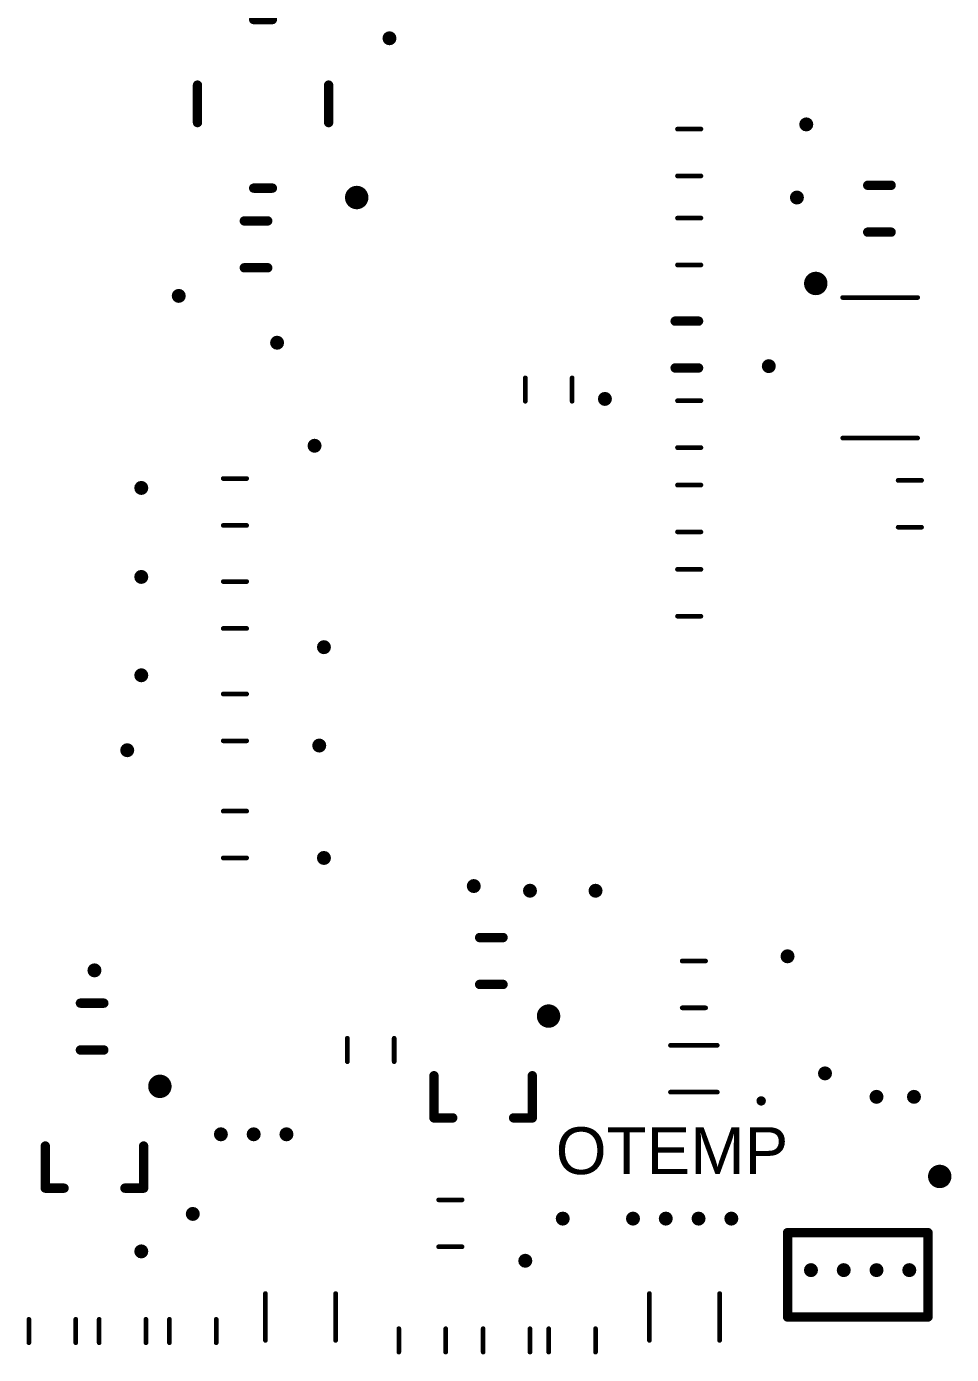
# Model space of a CAD drawing. Header units: inches. Extents: x 1 to 118, y 10 to 101.
# Drawn here: x 46.85 to 66.6, y 42.4 to 70.75 of the extents above; entities that cross this region are included whole.
import ezdxf

# ---------------------------------------------------------------- set-up
doc = ezdxf.new("R2010")
doc.units = ezdxf.units.IN
doc.layers.add('Top Overlay', color=2, linetype='Continuous')
doc.layers.add('Via Holes', color=16, linetype='Continuous')
doc.styles.add('Arial', font='', dxfattribs={"height": 0.2})
doc.styles.get('Arial').set_extended_font_data('Arial')

# ---------------------------------------------------------------- blocks, each defined once
blk = doc.blocks.new('RESC2012X06N_6')
at = {"layer": 'Top Overlay'}
for points in [[(-0.5, 0.75, 0.1, 0.1, 0), (0.5, 0.75, 0.1, 0.1, 0)], [(-0.5, -0.75, 0.1, 0.1, 0), (0.5, -0.75, 0.1, 0.1, 0)]]:
    blk.add_lwpolyline(points, format="xyseb", dxfattribs=at)
for points in [[(-0.525, 0.75, 0.05, 0.05, 1), (-0.475, 0.75, 0.05, 0.05, 1)], [(0.475, 0.75, 0.05, 0.05, 1), (0.525, 0.75, 0.05, 0.05, 1)], [(-0.525, -0.75, 0.05, 0.05, 1), (-0.475, -0.75, 0.05, 0.05, 1)], [(0.475, -0.75, 0.05, 0.05, 1), (0.525, -0.75, 0.05, 0.05, 1)]]:
    blk.add_lwpolyline(points, format="xyseb", close=True, dxfattribs=at)
blk = doc.blocks.new('RESC2012X06N_10')
at = {"layer": 'Top Overlay'}
for points in [[(-0.5, 0.75, 0.1, 0.1, 0), (0.5, 0.75, 0.1, 0.1, 0)], [(-0.5, -0.75, 0.1, 0.1, 0), (0.5, -0.75, 0.1, 0.1, 0)]]:
    blk.add_lwpolyline(points, format="xyseb", dxfattribs=at)
for points in [[(-0.525, 0.75, 0.05, 0.05, 1), (-0.475, 0.75, 0.05, 0.05, 1)], [(0.475, 0.75, 0.05, 0.05, 1), (0.525, 0.75, 0.05, 0.05, 1)], [(-0.525, -0.75, 0.05, 0.05, 1), (-0.475, -0.75, 0.05, 0.05, 1)], [(0.475, -0.75, 0.05, 0.05, 1), (0.525, -0.75, 0.05, 0.05, 1)]]:
    blk.add_lwpolyline(points, format="xyseb", close=True, dxfattribs=at)
blk = doc.blocks.new('ABM8G_________13')
at = {"layer": 'Top Overlay'}
for points in [[(-0.4, 1.4, 0.2, 0.2, 0), (0.4, 1.4, 0.2, 0.2, 0)], [(-1.8, 0.2, 0.2, 0.2, 0), (-1.8, -0.2, 0.2, 0.2, 0)], [(1.8, 0.2, 0.2, 0.2, 0), (1.8, -0.2, 0.2, 0.2, 0)], [(-0.4, -1.4, 0.2, 0.2, 0), (0.4, -1.4, 0.2, 0.2, 0)]]:
    blk.add_lwpolyline(points, format="xyseb", dxfattribs=at)
for points in [[(-0.45, 1.4, 0.1, 0.1, 1), (-0.35, 1.4, 0.1, 0.1, 1)], [(0.35, 1.4, 0.1, 0.1, 1), (0.45, 1.4, 0.1, 0.1, 1)], [(-1.85, 0.2, 0.1, 0.1, 1), (-1.75, 0.2, 0.1, 0.1, 1)], [(1.75, 0.2, 0.1, 0.1, 1), (1.85, 0.2, 0.1, 0.1, 1)], [(-1.85, -0.2, 0.1, 0.1, 1), (-1.75, -0.2, 0.1, 0.1, 1)], [(1.75, -0.2, 0.1, 0.1, 1), (1.85, -0.2, 0.1, 0.1, 1)], [(-0.45, -1.4, 0.1, 0.1, 1), (-0.35, -1.4, 0.1, 0.1, 1)], [(0.35, -1.4, 0.1, 0.1, 1), (0.45, -1.4, 0.1, 0.1, 1)], [(-1.9, -2, 0.3, 0.3, 1), (-2.1, -2, 0.3, 0.3, 1)], [(-2.175, -2, 0.15, 0.15, 1), (-2.025, -2, 0.15, 0.15, 1)], [(-1.975, -2, 0.15, 0.15, 1), (-1.825, -2, 0.15, 0.15, 1)]]:
    blk.add_lwpolyline(points, format="xyseb", close=True, dxfattribs=at)
blk = doc.blocks.new('MCHP_MSOP_MS8_N_17')
at = {"layer": 'Top Overlay'}
for points in [[(-1.975, 1.75, 0.25, 0.25, 1), (-2.225, 1.75, 0.25, 0.25, 1)], [(-2.288, 1.75, 0.125, 0.125, 1), (-2.163, 1.75, 0.125, 0.125, 1)], [(-2.037, 1.75, 0.125, 0.125, 1), (-1.913, 1.75, 0.125, 0.125, 1)], [(-0.95, 1.5, 0.1, 0.1, 1), (-0.85, 1.5, 0.1, 0.1, 1)], [(-0.95, 1.5, 0.1, 0.1, 1), (-0.85, 1.5, 0.1, 0.1, 1)], [(0.85, 1.5, 0.1, 0.1, 1), (0.95, 1.5, 0.1, 0.1, 1)], [(0.85, 1.5, 0.1, 0.1, 1), (0.95, 1.5, 0.1, 0.1, 1)], [(-0.95, -1.5, 0.1, 0.1, 1), (-0.85, -1.5, 0.1, 0.1, 1)], [(-0.95, -1.5, 0.1, 0.1, 1), (-0.85, -1.5, 0.1, 0.1, 1)], [(0.85, -1.5, 0.1, 0.1, 1), (0.95, -1.5, 0.1, 0.1, 1)], [(0.85, -1.5, 0.1, 0.1, 1), (0.95, -1.5, 0.1, 0.1, 1)]]:
    blk.add_lwpolyline(points, format="xyseb", close=True, dxfattribs=at)
for points in [[(-0.9, -1.5, 0.2, 0.2, 0), (-0.9, 1.5, 0.2, 0.2, 0)], [(0.9, 1.5, 0.2, 0.2, 0), (-0.9, 1.5, 0.2, 0.2, 0)], [(0.9, -1.5, 0.2, 0.2, 0), (0.9, 1.5, 0.2, 0.2, 0)], [(0.9, -1.5, 0.2, 0.2, 0), (-0.9, -1.5, 0.2, 0.2, 0)]]:
    blk.add_lwpolyline(points, format="xyseb", dxfattribs=at)
blk = doc.blocks.new('SOT95P280X145_5N_23')
at = {"layer": 'Top Overlay'}
for points in [[(-1.25, 1.8, 0.25, 0.25, 1), (-1.5, 1.8, 0.25, 0.25, 1)], [(-1.563, 1.8, 0.125, 0.125, 1), (-1.438, 1.8, 0.125, 0.125, 1)], [(-1.312, 1.8, 0.125, 0.125, 1), (-1.188, 1.8, 0.125, 0.125, 1)], [(-0.825, 1.5, 0.05, 0.05, 1), (-0.775, 1.5, 0.05, 0.05, 1)], [(0.775, 1.5, 0.05, 0.05, 1), (0.825, 1.5, 0.05, 0.05, 1)], [(-0.825, -1.5, 0.05, 0.05, 1), (-0.775, -1.5, 0.05, 0.05, 1)], [(0.775, -1.5, 0.05, 0.05, 1), (0.825, -1.5, 0.05, 0.05, 1)]]:
    blk.add_lwpolyline(points, format="xyseb", close=True, dxfattribs=at)
for points in [[(-0.8, 1.5, 0.1, 0.1, 0), (0.8, 1.5, 0.1, 0.1, 0)], [(-0.8, -1.5, 0.1, 0.1, 0), (0.8, -1.5, 0.1, 0.1, 0)]]:
    blk.add_lwpolyline(points, format="xyseb", dxfattribs=at)
blk = doc.blocks.new('RESC1608X06M_46')
at = {"layer": 'Top Overlay'}
for points in [[(-0.25, 0.5, 0.1, 0.1, 0), (0.25, 0.5, 0.1, 0.1, 0)], [(-0.25, -0.5, 0.1, 0.1, 0), (0.25, -0.5, 0.1, 0.1, 0)]]:
    blk.add_lwpolyline(points, format="xyseb", dxfattribs=at)
for points in [[(-0.275, 0.5, 0.05, 0.05, 1), (-0.225, 0.5, 0.05, 0.05, 1)], [(0.225, 0.5, 0.05, 0.05, 1), (0.275, 0.5, 0.05, 0.05, 1)], [(-0.275, -0.5, 0.05, 0.05, 1), (-0.225, -0.5, 0.05, 0.05, 1)], [(0.225, -0.5, 0.05, 0.05, 1), (0.275, -0.5, 0.05, 0.05, 1)]]:
    blk.add_lwpolyline(points, format="xyseb", close=True, dxfattribs=at)
blk = doc.blocks.new('RESC1608X06M_47')
at = {"layer": 'Top Overlay'}
for points in [[(0.25, 0.5, 0.1, 0.1, 0), (-0.25, 0.5, 0.1, 0.1, 0)], [(0.25, -0.5, 0.1, 0.1, 0), (-0.25, -0.5, 0.1, 0.1, 0)]]:
    blk.add_lwpolyline(points, format="xyseb", dxfattribs=at)
for points in [[(-0.275, 0.5, 0.05, 0.05, 1), (-0.225, 0.5, 0.05, 0.05, 1)], [(0.225, 0.5, 0.05, 0.05, 1), (0.275, 0.5, 0.05, 0.05, 1)], [(-0.275, -0.5, 0.05, 0.05, 1), (-0.225, -0.5, 0.05, 0.05, 1)], [(0.225, -0.5, 0.05, 0.05, 1), (0.275, -0.5, 0.05, 0.05, 1)]]:
    blk.add_lwpolyline(points, format="xyseb", close=True, dxfattribs=at)
blk = doc.blocks.new('RESC1608X06M_48')
at = {"layer": 'Top Overlay'}
for points in [[(0.25, 0.5, 0.1, 0.1, 0), (-0.25, 0.5, 0.1, 0.1, 0)], [(0.25, -0.5, 0.1, 0.1, 0), (-0.25, -0.5, 0.1, 0.1, 0)]]:
    blk.add_lwpolyline(points, format="xyseb", dxfattribs=at)
for points in [[(-0.275, 0.5, 0.05, 0.05, 1), (-0.225, 0.5, 0.05, 0.05, 1)], [(0.225, 0.5, 0.05, 0.05, 1), (0.275, 0.5, 0.05, 0.05, 1)], [(-0.275, -0.5, 0.05, 0.05, 1), (-0.225, -0.5, 0.05, 0.05, 1)], [(0.225, -0.5, 0.05, 0.05, 1), (0.275, -0.5, 0.05, 0.05, 1)]]:
    blk.add_lwpolyline(points, format="xyseb", close=True, dxfattribs=at)
blk = doc.blocks.new('RESC1608X06M_49')
at = {"layer": 'Top Overlay'}
for points in [[(0.25, 0.5, 0.1, 0.1, 0), (-0.25, 0.5, 0.1, 0.1, 0)], [(0.25, -0.5, 0.1, 0.1, 0), (-0.25, -0.5, 0.1, 0.1, 0)]]:
    blk.add_lwpolyline(points, format="xyseb", dxfattribs=at)
for points in [[(-0.275, 0.5, 0.05, 0.05, 1), (-0.225, 0.5, 0.05, 0.05, 1)], [(0.225, 0.5, 0.05, 0.05, 1), (0.275, 0.5, 0.05, 0.05, 1)], [(-0.275, -0.5, 0.05, 0.05, 1), (-0.225, -0.5, 0.05, 0.05, 1)], [(0.225, -0.5, 0.05, 0.05, 1), (0.275, -0.5, 0.05, 0.05, 1)]]:
    blk.add_lwpolyline(points, format="xyseb", close=True, dxfattribs=at)
blk = doc.blocks.new('RESC1608X06M_50')
at = {"layer": 'Top Overlay'}
for points in [[(-0.25, 0.5, 0.1, 0.1, 0), (0.25, 0.5, 0.1, 0.1, 0)], [(-0.25, -0.5, 0.1, 0.1, 0), (0.25, -0.5, 0.1, 0.1, 0)]]:
    blk.add_lwpolyline(points, format="xyseb", dxfattribs=at)
for points in [[(-0.275, 0.5, 0.05, 0.05, 1), (-0.225, 0.5, 0.05, 0.05, 1)], [(0.225, 0.5, 0.05, 0.05, 1), (0.275, 0.5, 0.05, 0.05, 1)], [(-0.275, -0.5, 0.05, 0.05, 1), (-0.225, -0.5, 0.05, 0.05, 1)], [(0.225, -0.5, 0.05, 0.05, 1), (0.275, -0.5, 0.05, 0.05, 1)]]:
    blk.add_lwpolyline(points, format="xyseb", close=True, dxfattribs=at)
blk = doc.blocks.new('RESC1608X06M_89')
at = {"layer": 'Top Overlay'}
for points in [[(0.25, 0.5, 0.1, 0.1, 0), (-0.25, 0.5, 0.1, 0.1, 0)], [(0.25, -0.5, 0.1, 0.1, 0), (-0.25, -0.5, 0.1, 0.1, 0)]]:
    blk.add_lwpolyline(points, format="xyseb", dxfattribs=at)
for points in [[(-0.275, 0.5, 0.05, 0.05, 1), (-0.225, 0.5, 0.05, 0.05, 1)], [(0.225, 0.5, 0.05, 0.05, 1), (0.275, 0.5, 0.05, 0.05, 1)], [(-0.275, -0.5, 0.05, 0.05, 1), (-0.225, -0.5, 0.05, 0.05, 1)], [(0.225, -0.5, 0.05, 0.05, 1), (0.275, -0.5, 0.05, 0.05, 1)]]:
    blk.add_lwpolyline(points, format="xyseb", close=True, dxfattribs=at)
blk = doc.blocks.new('RESC1608X06M_99')
at = {"layer": 'Top Overlay'}
for points in [[(0.25, 0.5, 0.1, 0.1, 0), (-0.25, 0.5, 0.1, 0.1, 0)], [(0.25, -0.5, 0.1, 0.1, 0), (-0.25, -0.5, 0.1, 0.1, 0)]]:
    blk.add_lwpolyline(points, format="xyseb", dxfattribs=at)
for points in [[(-0.275, 0.5, 0.05, 0.05, 1), (-0.225, 0.5, 0.05, 0.05, 1)], [(0.225, 0.5, 0.05, 0.05, 1), (0.275, 0.5, 0.05, 0.05, 1)], [(-0.275, -0.5, 0.05, 0.05, 1), (-0.225, -0.5, 0.05, 0.05, 1)], [(0.225, -0.5, 0.05, 0.05, 1), (0.275, -0.5, 0.05, 0.05, 1)]]:
    blk.add_lwpolyline(points, format="xyseb", close=True, dxfattribs=at)
blk = doc.blocks.new('RESC1608X06M_100')
at = {"layer": 'Top Overlay'}
for points in [[(0.25, 0.5, 0.1, 0.1, 0), (-0.25, 0.5, 0.1, 0.1, 0)], [(0.25, -0.5, 0.1, 0.1, 0), (-0.25, -0.5, 0.1, 0.1, 0)]]:
    blk.add_lwpolyline(points, format="xyseb", dxfattribs=at)
for points in [[(-0.275, 0.5, 0.05, 0.05, 1), (-0.225, 0.5, 0.05, 0.05, 1)], [(0.225, 0.5, 0.05, 0.05, 1), (0.275, 0.5, 0.05, 0.05, 1)], [(-0.275, -0.5, 0.05, 0.05, 1), (-0.225, -0.5, 0.05, 0.05, 1)], [(0.225, -0.5, 0.05, 0.05, 1), (0.275, -0.5, 0.05, 0.05, 1)]]:
    blk.add_lwpolyline(points, format="xyseb", close=True, dxfattribs=at)
blk = doc.blocks.new('RESC1608X06M_101')
at = {"layer": 'Top Overlay'}
for points in [[(0.25, 0.5, 0.1, 0.1, 0), (-0.25, 0.5, 0.1, 0.1, 0)], [(0.25, -0.5, 0.1, 0.1, 0), (-0.25, -0.5, 0.1, 0.1, 0)]]:
    blk.add_lwpolyline(points, format="xyseb", dxfattribs=at)
for points in [[(-0.275, 0.5, 0.05, 0.05, 1), (-0.225, 0.5, 0.05, 0.05, 1)], [(0.225, 0.5, 0.05, 0.05, 1), (0.275, 0.5, 0.05, 0.05, 1)], [(-0.275, -0.5, 0.05, 0.05, 1), (-0.225, -0.5, 0.05, 0.05, 1)], [(0.225, -0.5, 0.05, 0.05, 1), (0.275, -0.5, 0.05, 0.05, 1)]]:
    blk.add_lwpolyline(points, format="xyseb", close=True, dxfattribs=at)
blk = doc.blocks.new('RESC1608X06M_104')
at = {"layer": 'Top Overlay'}
for points in [[(-0.25, 0.5, 0.1, 0.1, 0), (0.25, 0.5, 0.1, 0.1, 0)], [(-0.25, -0.5, 0.1, 0.1, 0), (0.25, -0.5, 0.1, 0.1, 0)]]:
    blk.add_lwpolyline(points, format="xyseb", dxfattribs=at)
for points in [[(-0.275, 0.5, 0.05, 0.05, 1), (-0.225, 0.5, 0.05, 0.05, 1)], [(0.225, 0.5, 0.05, 0.05, 1), (0.275, 0.5, 0.05, 0.05, 1)], [(-0.275, -0.5, 0.05, 0.05, 1), (-0.225, -0.5, 0.05, 0.05, 1)], [(0.225, -0.5, 0.05, 0.05, 1), (0.275, -0.5, 0.05, 0.05, 1)]]:
    blk.add_lwpolyline(points, format="xyseb", close=True, dxfattribs=at)
blk = doc.blocks.new('RESC1608X06M_143')
at = {"layer": 'Top Overlay'}
for points in [[(-0.25, 0.5, 0.1, 0.1, 0), (0.25, 0.5, 0.1, 0.1, 0)], [(-0.25, -0.5, 0.1, 0.1, 0), (0.25, -0.5, 0.1, 0.1, 0)]]:
    blk.add_lwpolyline(points, format="xyseb", dxfattribs=at)
for points in [[(-0.275, 0.5, 0.05, 0.05, 1), (-0.225, 0.5, 0.05, 0.05, 1)], [(0.225, 0.5, 0.05, 0.05, 1), (0.275, 0.5, 0.05, 0.05, 1)], [(-0.275, -0.5, 0.05, 0.05, 1), (-0.225, -0.5, 0.05, 0.05, 1)], [(0.225, -0.5, 0.05, 0.05, 1), (0.275, -0.5, 0.05, 0.05, 1)]]:
    blk.add_lwpolyline(points, format="xyseb", close=True, dxfattribs=at)
blk = doc.blocks.new('RESC1608X06M_145')
at = {"layer": 'Top Overlay'}
for points in [[(-0.25, 0.5, 0.1, 0.1, 0), (0.25, 0.5, 0.1, 0.1, 0)], [(-0.25, -0.5, 0.1, 0.1, 0), (0.25, -0.5, 0.1, 0.1, 0)]]:
    blk.add_lwpolyline(points, format="xyseb", dxfattribs=at)
for points in [[(-0.275, 0.5, 0.05, 0.05, 1), (-0.225, 0.5, 0.05, 0.05, 1)], [(0.225, 0.5, 0.05, 0.05, 1), (0.275, 0.5, 0.05, 0.05, 1)], [(-0.275, -0.5, 0.05, 0.05, 1), (-0.225, -0.5, 0.05, 0.05, 1)], [(0.225, -0.5, 0.05, 0.05, 1), (0.275, -0.5, 0.05, 0.05, 1)]]:
    blk.add_lwpolyline(points, format="xyseb", close=True, dxfattribs=at)
blk = doc.blocks.new('RESC1608X06M_147')
at = {"layer": 'Top Overlay'}
for points in [[(-0.25, 0.5, 0.1, 0.1, 0), (0.25, 0.5, 0.1, 0.1, 0)], [(-0.25, -0.5, 0.1, 0.1, 0), (0.25, -0.5, 0.1, 0.1, 0)]]:
    blk.add_lwpolyline(points, format="xyseb", dxfattribs=at)
for points in [[(-0.275, 0.5, 0.05, 0.05, 1), (-0.225, 0.5, 0.05, 0.05, 1)], [(0.225, 0.5, 0.05, 0.05, 1), (0.275, 0.5, 0.05, 0.05, 1)], [(-0.275, -0.5, 0.05, 0.05, 1), (-0.225, -0.5, 0.05, 0.05, 1)], [(0.225, -0.5, 0.05, 0.05, 1), (0.275, -0.5, 0.05, 0.05, 1)]]:
    blk.add_lwpolyline(points, format="xyseb", close=True, dxfattribs=at)
blk = doc.blocks.new('RESC1608X06M_149')
at = {"layer": 'Top Overlay'}
for points in [[(0.25, 0.5, 0.1, 0.1, 0), (-0.25, 0.5, 0.1, 0.1, 0)], [(0.25, -0.5, 0.1, 0.1, 0), (-0.25, -0.5, 0.1, 0.1, 0)]]:
    blk.add_lwpolyline(points, format="xyseb", dxfattribs=at)
for points in [[(-0.275, 0.5, 0.05, 0.05, 1), (-0.225, 0.5, 0.05, 0.05, 1)], [(0.225, 0.5, 0.05, 0.05, 1), (0.275, 0.5, 0.05, 0.05, 1)], [(-0.275, -0.5, 0.05, 0.05, 1), (-0.225, -0.5, 0.05, 0.05, 1)], [(0.225, -0.5, 0.05, 0.05, 1), (0.275, -0.5, 0.05, 0.05, 1)]]:
    blk.add_lwpolyline(points, format="xyseb", close=True, dxfattribs=at)
blk = doc.blocks.new('RESC1608X06M_154')
at = {"layer": 'Top Overlay'}
for points in [[(-0.25, 0.5, 0.1, 0.1, 0), (0.25, 0.5, 0.1, 0.1, 0)], [(-0.25, -0.5, 0.1, 0.1, 0), (0.25, -0.5, 0.1, 0.1, 0)]]:
    blk.add_lwpolyline(points, format="xyseb", dxfattribs=at)
for points in [[(-0.275, 0.5, 0.05, 0.05, 1), (-0.225, 0.5, 0.05, 0.05, 1)], [(0.225, 0.5, 0.05, 0.05, 1), (0.275, 0.5, 0.05, 0.05, 1)], [(-0.275, -0.5, 0.05, 0.05, 1), (-0.225, -0.5, 0.05, 0.05, 1)], [(0.225, -0.5, 0.05, 0.05, 1), (0.275, -0.5, 0.05, 0.05, 1)]]:
    blk.add_lwpolyline(points, format="xyseb", close=True, dxfattribs=at)
blk = doc.blocks.new('RESC1608X06M_155')
at = {"layer": 'Top Overlay'}
for points in [[(-0.25, 0.5, 0.1, 0.1, 0), (0.25, 0.5, 0.1, 0.1, 0)], [(-0.25, -0.5, 0.1, 0.1, 0), (0.25, -0.5, 0.1, 0.1, 0)]]:
    blk.add_lwpolyline(points, format="xyseb", dxfattribs=at)
for points in [[(-0.275, 0.5, 0.05, 0.05, 1), (-0.225, 0.5, 0.05, 0.05, 1)], [(0.225, 0.5, 0.05, 0.05, 1), (0.275, 0.5, 0.05, 0.05, 1)], [(-0.275, -0.5, 0.05, 0.05, 1), (-0.225, -0.5, 0.05, 0.05, 1)], [(0.225, -0.5, 0.05, 0.05, 1), (0.275, -0.5, 0.05, 0.05, 1)]]:
    blk.add_lwpolyline(points, format="xyseb", close=True, dxfattribs=at)
blk = doc.blocks.new('RESC1608X06M_157')
at = {"layer": 'Top Overlay'}
for points in [[(-0.25, 0.5, 0.1, 0.1, 0), (0.25, 0.5, 0.1, 0.1, 0)], [(-0.25, -0.5, 0.1, 0.1, 0), (0.25, -0.5, 0.1, 0.1, 0)]]:
    blk.add_lwpolyline(points, format="xyseb", dxfattribs=at)
for points in [[(-0.275, 0.5, 0.05, 0.05, 1), (-0.225, 0.5, 0.05, 0.05, 1)], [(0.225, 0.5, 0.05, 0.05, 1), (0.275, 0.5, 0.05, 0.05, 1)], [(-0.275, -0.5, 0.05, 0.05, 1), (-0.225, -0.5, 0.05, 0.05, 1)], [(0.225, -0.5, 0.05, 0.05, 1), (0.275, -0.5, 0.05, 0.05, 1)]]:
    blk.add_lwpolyline(points, format="xyseb", close=True, dxfattribs=at)
blk = doc.blocks.new('RESC1608X06M_171')
at = {"layer": 'Top Overlay'}
for points in [[(0.25, 0.5, 0.1, 0.1, 0), (-0.25, 0.5, 0.1, 0.1, 0)], [(0.25, -0.5, 0.1, 0.1, 0), (-0.25, -0.5, 0.1, 0.1, 0)]]:
    blk.add_lwpolyline(points, format="xyseb", dxfattribs=at)
for points in [[(-0.275, 0.5, 0.05, 0.05, 1), (-0.225, 0.5, 0.05, 0.05, 1)], [(0.225, 0.5, 0.05, 0.05, 1), (0.275, 0.5, 0.05, 0.05, 1)], [(-0.275, -0.5, 0.05, 0.05, 1), (-0.225, -0.5, 0.05, 0.05, 1)], [(0.225, -0.5, 0.05, 0.05, 1), (0.275, -0.5, 0.05, 0.05, 1)]]:
    blk.add_lwpolyline(points, format="xyseb", close=True, dxfattribs=at)
blk = doc.blocks.new('RESC1608X06M_173')
at = {"layer": 'Top Overlay'}
for points in [[(0.25, 0.5, 0.1, 0.1, 0), (-0.25, 0.5, 0.1, 0.1, 0)], [(0.25, -0.5, 0.1, 0.1, 0), (-0.25, -0.5, 0.1, 0.1, 0)]]:
    blk.add_lwpolyline(points, format="xyseb", dxfattribs=at)
for points in [[(-0.275, 0.5, 0.05, 0.05, 1), (-0.225, 0.5, 0.05, 0.05, 1)], [(0.225, 0.5, 0.05, 0.05, 1), (0.275, 0.5, 0.05, 0.05, 1)], [(-0.275, -0.5, 0.05, 0.05, 1), (-0.225, -0.5, 0.05, 0.05, 1)], [(0.225, -0.5, 0.05, 0.05, 1), (0.275, -0.5, 0.05, 0.05, 1)]]:
    blk.add_lwpolyline(points, format="xyseb", close=True, dxfattribs=at)
blk = doc.blocks.new('RESC1608X06M_174')
at = {"layer": 'Top Overlay'}
for points in [[(-0.25, 0.5, 0.1, 0.1, 0), (0.25, 0.5, 0.1, 0.1, 0)], [(-0.25, -0.5, 0.1, 0.1, 0), (0.25, -0.5, 0.1, 0.1, 0)]]:
    blk.add_lwpolyline(points, format="xyseb", dxfattribs=at)
for points in [[(-0.275, 0.5, 0.05, 0.05, 1), (-0.225, 0.5, 0.05, 0.05, 1)], [(0.225, 0.5, 0.05, 0.05, 1), (0.275, 0.5, 0.05, 0.05, 1)], [(-0.275, -0.5, 0.05, 0.05, 1), (-0.225, -0.5, 0.05, 0.05, 1)], [(0.225, -0.5, 0.05, 0.05, 1), (0.275, -0.5, 0.05, 0.05, 1)]]:
    blk.add_lwpolyline(points, format="xyseb", close=True, dxfattribs=at)
blk = doc.blocks.new('LED0603_222')
at = {"layer": 'Top Overlay'}
for points in [[(-1.387, 0.687, 0.1, 0.1, 1), (-1.487, 0.687, 0.1, 0.1, 1)], [(-1.512, 0.687, 0.05, 0.05, 1), (-1.462, 0.687, 0.05, 0.05, 1)], [(-1.412, 0.687, 0.05, 0.05, 1), (-1.362, 0.687, 0.05, 0.05, 1)], [(-0.525, 0.5, 0.05, 0.05, 1), (-0.475, 0.5, 0.05, 0.05, 1)], [(0.475, 0.5, 0.05, 0.05, 1), (0.525, 0.5, 0.05, 0.05, 1)], [(-0.525, -0.5, 0.05, 0.05, 1), (-0.475, -0.5, 0.05, 0.05, 1)], [(0.475, -0.5, 0.05, 0.05, 1), (0.525, -0.5, 0.05, 0.05, 1)]]:
    blk.add_lwpolyline(points, format="xyseb", close=True, dxfattribs=at)
for points in [[(0.5, 0.5, 0.1, 0.1, 0), (-0.5, 0.5, 0.1, 0.1, 0)], [(0.5, -0.5, 0.1, 0.1, 0), (-0.5, -0.5, 0.1, 0.1, 0)]]:
    blk.add_lwpolyline(points, format="xyseb", dxfattribs=at)
blk = doc.blocks.new('SOT65P210X100_3N___AC_227')
at = {"layer": 'Top Overlay'}
for points in [[(-1.399, 1.397, 0.25, 0.25, 1), (-1.649, 1.397, 0.25, 0.25, 1)], [(-1.712, 1.397, 0.125, 0.125, 1), (-1.587, 1.397, 0.125, 0.125, 1)], [(-1.461, 1.397, 0.125, 0.125, 1), (-1.336, 1.397, 0.125, 0.125, 1)], [(-0.3, 1.05, 0.1, 0.1, 1), (-0.2, 1.05, 0.1, 0.1, 1)], [(0.6, 1.05, 0.1, 0.1, 1), (0.7, 1.05, 0.1, 0.1, 1)], [(0.6, 1.05, 0.1, 0.1, 1), (0.7, 1.05, 0.1, 0.1, 1)], [(0.6, 0.65, 0.1, 0.1, 1), (0.7, 0.65, 0.1, 0.1, 1)], [(0.6, -0.65, 0.1, 0.1, 1), (0.7, -0.65, 0.1, 0.1, 1)], [(-0.3, -1.05, 0.1, 0.1, 1), (-0.2, -1.05, 0.1, 0.1, 1)], [(0.6, -1.05, 0.1, 0.1, 1), (0.7, -1.05, 0.1, 0.1, 1)], [(0.6, -1.05, 0.1, 0.1, 1), (0.7, -1.05, 0.1, 0.1, 1)]]:
    blk.add_lwpolyline(points, format="xyseb", close=True, dxfattribs=at)
for points in [[(0.65, 1.05, 0.2, 0.2, 0), (-0.25, 1.05, 0.2, 0.2, 0)], [(0.65, 0.65, 0.2, 0.2, 0), (0.65, 1.05, 0.2, 0.2, 0)], [(0.65, -1.05, 0.2, 0.2, 0), (0.65, -0.65, 0.2, 0.2, 0)], [(0.65, -1.05, 0.2, 0.2, 0), (-0.25, -1.05, 0.2, 0.2, 0)]]:
    blk.add_lwpolyline(points, format="xyseb", dxfattribs=at)
blk = doc.blocks.new('SOT65P210X100_3N___AC_234')
at = {"layer": 'Top Overlay'}
for points in [[(-1.399, 1.397, 0.25, 0.25, 1), (-1.649, 1.397, 0.25, 0.25, 1)], [(-1.712, 1.397, 0.125, 0.125, 1), (-1.587, 1.397, 0.125, 0.125, 1)], [(-1.461, 1.397, 0.125, 0.125, 1), (-1.336, 1.397, 0.125, 0.125, 1)], [(-0.3, 1.05, 0.1, 0.1, 1), (-0.2, 1.05, 0.1, 0.1, 1)], [(0.6, 1.05, 0.1, 0.1, 1), (0.7, 1.05, 0.1, 0.1, 1)], [(0.6, 1.05, 0.1, 0.1, 1), (0.7, 1.05, 0.1, 0.1, 1)], [(0.6, 0.65, 0.1, 0.1, 1), (0.7, 0.65, 0.1, 0.1, 1)], [(0.6, -0.65, 0.1, 0.1, 1), (0.7, -0.65, 0.1, 0.1, 1)], [(-0.3, -1.05, 0.1, 0.1, 1), (-0.2, -1.05, 0.1, 0.1, 1)], [(0.6, -1.05, 0.1, 0.1, 1), (0.7, -1.05, 0.1, 0.1, 1)], [(0.6, -1.05, 0.1, 0.1, 1), (0.7, -1.05, 0.1, 0.1, 1)]]:
    blk.add_lwpolyline(points, format="xyseb", close=True, dxfattribs=at)
for points in [[(0.65, 1.05, 0.2, 0.2, 0), (-0.25, 1.05, 0.2, 0.2, 0)], [(0.65, 0.65, 0.2, 0.2, 0), (0.65, 1.05, 0.2, 0.2, 0)], [(0.65, -1.05, 0.2, 0.2, 0), (0.65, -0.65, 0.2, 0.2, 0)], [(0.65, -1.05, 0.2, 0.2, 0), (-0.25, -1.05, 0.2, 0.2, 0)]]:
    blk.add_lwpolyline(points, format="xyseb", dxfattribs=at)
blk = doc.blocks.new('CAPC1608X09M_241')
at = {"layer": 'Top Overlay'}
for points in [[(-0.2, 0.5, 0.2, 0.2, 0), (0.3, 0.5, 0.2, 0.2, 0)], [(-0.2, -0.5, 0.2, 0.2, 0), (0.3, -0.5, 0.2, 0.2, 0)]]:
    blk.add_lwpolyline(points, format="xyseb", dxfattribs=at)
for points in [[(-0.25, 0.5, 0.1, 0.1, 1), (-0.15, 0.5, 0.1, 0.1, 1)], [(0.25, 0.5, 0.1, 0.1, 1), (0.35, 0.5, 0.1, 0.1, 1)], [(-0.25, -0.5, 0.1, 0.1, 1), (-0.15, -0.5, 0.1, 0.1, 1)], [(0.25, -0.5, 0.1, 0.1, 1), (0.35, -0.5, 0.1, 0.1, 1)]]:
    blk.add_lwpolyline(points, format="xyseb", close=True, dxfattribs=at)
blk = doc.blocks.new('CAPC1608X09M_267')
at = {"layer": 'Top Overlay'}
for points in [[(0.3, 0.5, 0.2, 0.2, 0), (-0.2, 0.5, 0.2, 0.2, 0)], [(0.3, -0.5, 0.2, 0.2, 0), (-0.2, -0.5, 0.2, 0.2, 0)]]:
    blk.add_lwpolyline(points, format="xyseb", dxfattribs=at)
for points in [[(-0.25, 0.5, 0.1, 0.1, 1), (-0.15, 0.5, 0.1, 0.1, 1)], [(0.25, 0.5, 0.1, 0.1, 1), (0.35, 0.5, 0.1, 0.1, 1)], [(-0.25, -0.5, 0.1, 0.1, 1), (-0.15, -0.5, 0.1, 0.1, 1)], [(0.25, -0.5, 0.1, 0.1, 1), (0.35, -0.5, 0.1, 0.1, 1)]]:
    blk.add_lwpolyline(points, format="xyseb", close=True, dxfattribs=at)
blk = doc.blocks.new('CAPC1608X09M_269')
at = {"layer": 'Top Overlay'}
for points in [[(0.3, 0.5, 0.2, 0.2, 0), (-0.2, 0.5, 0.2, 0.2, 0)], [(0.3, -0.5, 0.2, 0.2, 0), (-0.2, -0.5, 0.2, 0.2, 0)]]:
    blk.add_lwpolyline(points, format="xyseb", dxfattribs=at)
for points in [[(-0.25, 0.5, 0.1, 0.1, 1), (-0.15, 0.5, 0.1, 0.1, 1)], [(0.25, 0.5, 0.1, 0.1, 1), (0.35, 0.5, 0.1, 0.1, 1)], [(-0.25, -0.5, 0.1, 0.1, 1), (-0.15, -0.5, 0.1, 0.1, 1)], [(0.25, -0.5, 0.1, 0.1, 1), (0.35, -0.5, 0.1, 0.1, 1)]]:
    blk.add_lwpolyline(points, format="xyseb", close=True, dxfattribs=at)
blk = doc.blocks.new('CAPC1608X09M_278')
at = {"layer": 'Top Overlay'}
for points in [[(-0.2, 0.5, 0.2, 0.2, 0), (0.3, 0.5, 0.2, 0.2, 0)], [(-0.2, -0.5, 0.2, 0.2, 0), (0.3, -0.5, 0.2, 0.2, 0)]]:
    blk.add_lwpolyline(points, format="xyseb", dxfattribs=at)
for points in [[(-0.25, 0.5, 0.1, 0.1, 1), (-0.15, 0.5, 0.1, 0.1, 1)], [(0.25, 0.5, 0.1, 0.1, 1), (0.35, 0.5, 0.1, 0.1, 1)], [(-0.25, -0.5, 0.1, 0.1, 1), (-0.15, -0.5, 0.1, 0.1, 1)], [(0.25, -0.5, 0.1, 0.1, 1), (0.35, -0.5, 0.1, 0.1, 1)]]:
    blk.add_lwpolyline(points, format="xyseb", close=True, dxfattribs=at)
blk = doc.blocks.new('CAPC1608X09M_295')
at = {"layer": 'Top Overlay'}
for points in [[(0.3, 0.5, 0.2, 0.2, 0), (-0.2, 0.5, 0.2, 0.2, 0)], [(0.3, -0.5, 0.2, 0.2, 0), (-0.2, -0.5, 0.2, 0.2, 0)]]:
    blk.add_lwpolyline(points, format="xyseb", dxfattribs=at)
for points in [[(-0.25, 0.5, 0.1, 0.1, 1), (-0.15, 0.5, 0.1, 0.1, 1)], [(0.25, 0.5, 0.1, 0.1, 1), (0.35, 0.5, 0.1, 0.1, 1)], [(-0.25, -0.5, 0.1, 0.1, 1), (-0.15, -0.5, 0.1, 0.1, 1)], [(0.25, -0.5, 0.1, 0.1, 1), (0.35, -0.5, 0.1, 0.1, 1)]]:
    blk.add_lwpolyline(points, format="xyseb", close=True, dxfattribs=at)

msp = doc.modelspace()

# ---------------------------------------------------------------- hatches: boundary and pattern name
at = {"layer": 'Via Holes'}
h = msp.add_hatch(color=7, dxfattribs=at)
edge = h.paths.add_edge_path()
edge.add_arc((54.6, 70.5), 0.15, 0, 360)
h = msp.add_hatch(color=7, dxfattribs=at)
edge = h.paths.add_edge_path()
edge.add_arc((63.5, 68.661), 0.15, 0, 360)
h = msp.add_hatch(color=7, dxfattribs=at)
edge = h.paths.add_edge_path()
edge.add_arc((63.3, 67.1), 0.15, 0, 360)
h = msp.add_hatch(color=7, dxfattribs=at)
edge = h.paths.add_edge_path()
edge.add_arc((50.1, 65), 0.15, 0, 360)
h = msp.add_hatch(color=7, dxfattribs=at)
edge = h.paths.add_edge_path()
edge.add_arc((52.2, 64), 0.15, 0, 360)
h = msp.add_hatch(color=7, dxfattribs=at)
edge = h.paths.add_edge_path()
edge.add_arc((62.7, 63.5), 0.15, 0, 360)
h = msp.add_hatch(color=7, dxfattribs=at)
edge = h.paths.add_edge_path()
edge.add_arc((59.2, 62.8), 0.15, 0, 360)
h = msp.add_hatch(color=7, dxfattribs=at)
edge = h.paths.add_edge_path()
edge.add_arc((53, 61.8), 0.15, 0, 360)
h = msp.add_hatch(color=7, dxfattribs=at)
edge = h.paths.add_edge_path()
edge.add_arc((49.3, 60.9), 0.15, 0, 360)
h = msp.add_hatch(color=7, dxfattribs=at)
edge = h.paths.add_edge_path()
edge.add_arc((49.3, 59), 0.15, 0, 360)
h = msp.add_hatch(color=7, dxfattribs=at)
edge = h.paths.add_edge_path()
edge.add_arc((53.2, 57.5), 0.15, 0, 360)
h = msp.add_hatch(color=7, dxfattribs=at)
edge = h.paths.add_edge_path()
edge.add_arc((49.3, 56.9), 0.15, 0, 360)
h = msp.add_hatch(color=7, dxfattribs=at)
edge = h.paths.add_edge_path()
edge.add_arc((49, 55.3), 0.15, 0, 360)
h = msp.add_hatch(color=7, dxfattribs=at)
edge = h.paths.add_edge_path()
edge.add_arc((53.1, 55.4), 0.15, 0, 360)
h = msp.add_hatch(color=7, dxfattribs=at)
edge = h.paths.add_edge_path()
edge.add_arc((53.2, 53), 0.15, 0, 360)
h = msp.add_hatch(color=7, dxfattribs=at)
edge = h.paths.add_edge_path()
edge.add_arc((56.4, 52.4), 0.15, 0, 360)
h = msp.add_hatch(color=7, dxfattribs=at)
edge = h.paths.add_edge_path()
edge.add_arc((57.6, 52.3), 0.15, 0, 360)
h = msp.add_hatch(color=7, dxfattribs=at)
edge = h.paths.add_edge_path()
edge.add_arc((59, 52.3), 0.15, 0, 360)
h = msp.add_hatch(color=7, dxfattribs=at)
edge = h.paths.add_edge_path()
edge.add_arc((63.1, 50.9), 0.15, 0, 360)
h = msp.add_hatch(color=7, dxfattribs=at)
edge = h.paths.add_edge_path()
edge.add_arc((48.3, 50.6), 0.15, 0, 360)
h = msp.add_hatch(color=7, dxfattribs=at)
edge = h.paths.add_edge_path()
edge.add_arc((63.9, 48.4), 0.15, 0, 360)
h = msp.add_hatch(color=7, dxfattribs=at)
edge = h.paths.add_edge_path()
edge.add_arc((65, 47.9), 0.15, 0, 360)
h = msp.add_hatch(color=7, dxfattribs=at)
edge = h.paths.add_edge_path()
edge.add_arc((65.8, 47.9), 0.15, 0, 360)
h = msp.add_hatch(color=7, dxfattribs=at)
edge = h.paths.add_edge_path()
edge.add_arc((51, 47.1), 0.15, 0, 360)
h = msp.add_hatch(color=7, dxfattribs=at)
edge = h.paths.add_edge_path()
edge.add_arc((51.7, 47.1), 0.15, 0, 360)
h = msp.add_hatch(color=7, dxfattribs=at)
edge = h.paths.add_edge_path()
edge.add_arc((52.4, 47.1), 0.15, 0, 360)
h = msp.add_hatch(color=7, dxfattribs=at)
edge = h.paths.add_edge_path()
edge.add_arc((50.4, 45.4), 0.15, 0, 360)
h = msp.add_hatch(color=7, dxfattribs=at)
edge = h.paths.add_edge_path()
edge.add_arc((58.3, 45.3), 0.15, 0, 360)
h = msp.add_hatch(color=7, dxfattribs=at)
edge = h.paths.add_edge_path()
edge.add_arc((59.8, 45.3), 0.15, 0, 360)
h = msp.add_hatch(color=7, dxfattribs=at)
edge = h.paths.add_edge_path()
edge.add_arc((60.5, 45.3), 0.15, 0, 360)
h = msp.add_hatch(color=7, dxfattribs=at)
edge = h.paths.add_edge_path()
edge.add_arc((61.2, 45.3), 0.15, 0, 360)
h = msp.add_hatch(color=7, dxfattribs=at)
edge = h.paths.add_edge_path()
edge.add_arc((61.9, 45.3), 0.15, 0, 360)
h = msp.add_hatch(color=7, dxfattribs=at)
edge = h.paths.add_edge_path()
edge.add_arc((49.3, 44.6), 0.15, 0, 360)
h = msp.add_hatch(color=7, dxfattribs=at)
edge = h.paths.add_edge_path()
edge.add_arc((57.5, 44.4), 0.15, 0, 360)
h = msp.add_hatch(color=7, dxfattribs=at)
edge = h.paths.add_edge_path()
edge.add_arc((63.6, 44.2), 0.15, 0, 360)
h = msp.add_hatch(color=7, dxfattribs=at)
edge = h.paths.add_edge_path()
edge.add_arc((64.3, 44.2), 0.15, 0, 360)
h = msp.add_hatch(color=7, dxfattribs=at)
edge = h.paths.add_edge_path()
edge.add_arc((65, 44.2), 0.15, 0, 360)
h = msp.add_hatch(color=7, dxfattribs=at)
edge = h.paths.add_edge_path()
edge.add_arc((65.7, 44.2), 0.15, 0, 360)

# ---------------------------------------------------------------- block references
for name, p, rotation in [('ABM8G_________13', (51.9, 69.1), 90), ('CAPC1608X09M_267', (65.112, 66.861), 180), ('CAPC1608X09M_295', (51.8, 66.1), 180), ('RESC1608X06M_149', (61, 66.161), 180), ('CAPC1608X09M_269', (61, 63.961), 180), ('RESC1608X06M_143', (58, 63), 90), ('RESC1608X06M_101', (51.3, 60.6), 180), ('RESC1608X06M_99', (51.3, 58.4), 180), ('RESC1608X06M_100', (51.3, 56), 180), ('RESC1608X06M_89', (51.3, 53.5), 180), ('SOT65P210X100_3N___AC_227', (56.6, 48.1), 270), ('RESC1608X06M_48', (54.2, 48.9), 270), ('LED0603_222', (61.1, 48.5), 180), ('SOT65P210X100_3N___AC_234', (48.3, 46.6), 270), ('MCHP_MSOP_MS8_N_17', (64.6, 44.1), 270), ('RESC1608X06M_47', (55.9, 45.2), 180), ('RESC2012X06N_10', (52.7, 43.2), 90), ('RESC2012X06N_6', (60.9, 43.2), 90), ('RESC1608X06M_171', (47.4, 42.9), 270), ('RESC1608X06M_174', (48.9, 42.9), 90), ('RESC1608X06M_173', (50.4, 42.9), 270), ('RESC1608X06M_46', (55.3, 42.7), 90), ('RESC1608X06M_50', (57.1, 42.7), 90), ('RESC1608X06M_49', (58.5, 42.7), 270)]:
    msp.add_blockref(name, p, dxfattribs=dict(rotation=rotation))
for name, p in [('RESC1608X06M_154', (61, 68.061)), ('SOT95P280X145_5N_23', (65.078, 63.465)), ('RESC1608X06M_145', (61, 62.261)), ('RESC1608X06M_147', (61, 60.461)), ('RESC1608X06M_157', (65.712, 60.561)), ('RESC1608X06M_155', (61, 58.661)), ('CAPC1608X09M_241', (56.725, 50.8)), ('RESC1608X06M_104', (61.1, 50.3)), ('CAPC1608X09M_278', (48.2, 49.4))]:
    msp.add_blockref(name, p)

# ---------------------------------------------------------------- texts
at = {"layer": 'Top Overlay', "style": 'Arial'}
msp.add_text('OTEMP', height=1, dxfattribs=at).set_placement((58.15, 46.25))

doc.saveas('drawing.dxf')
